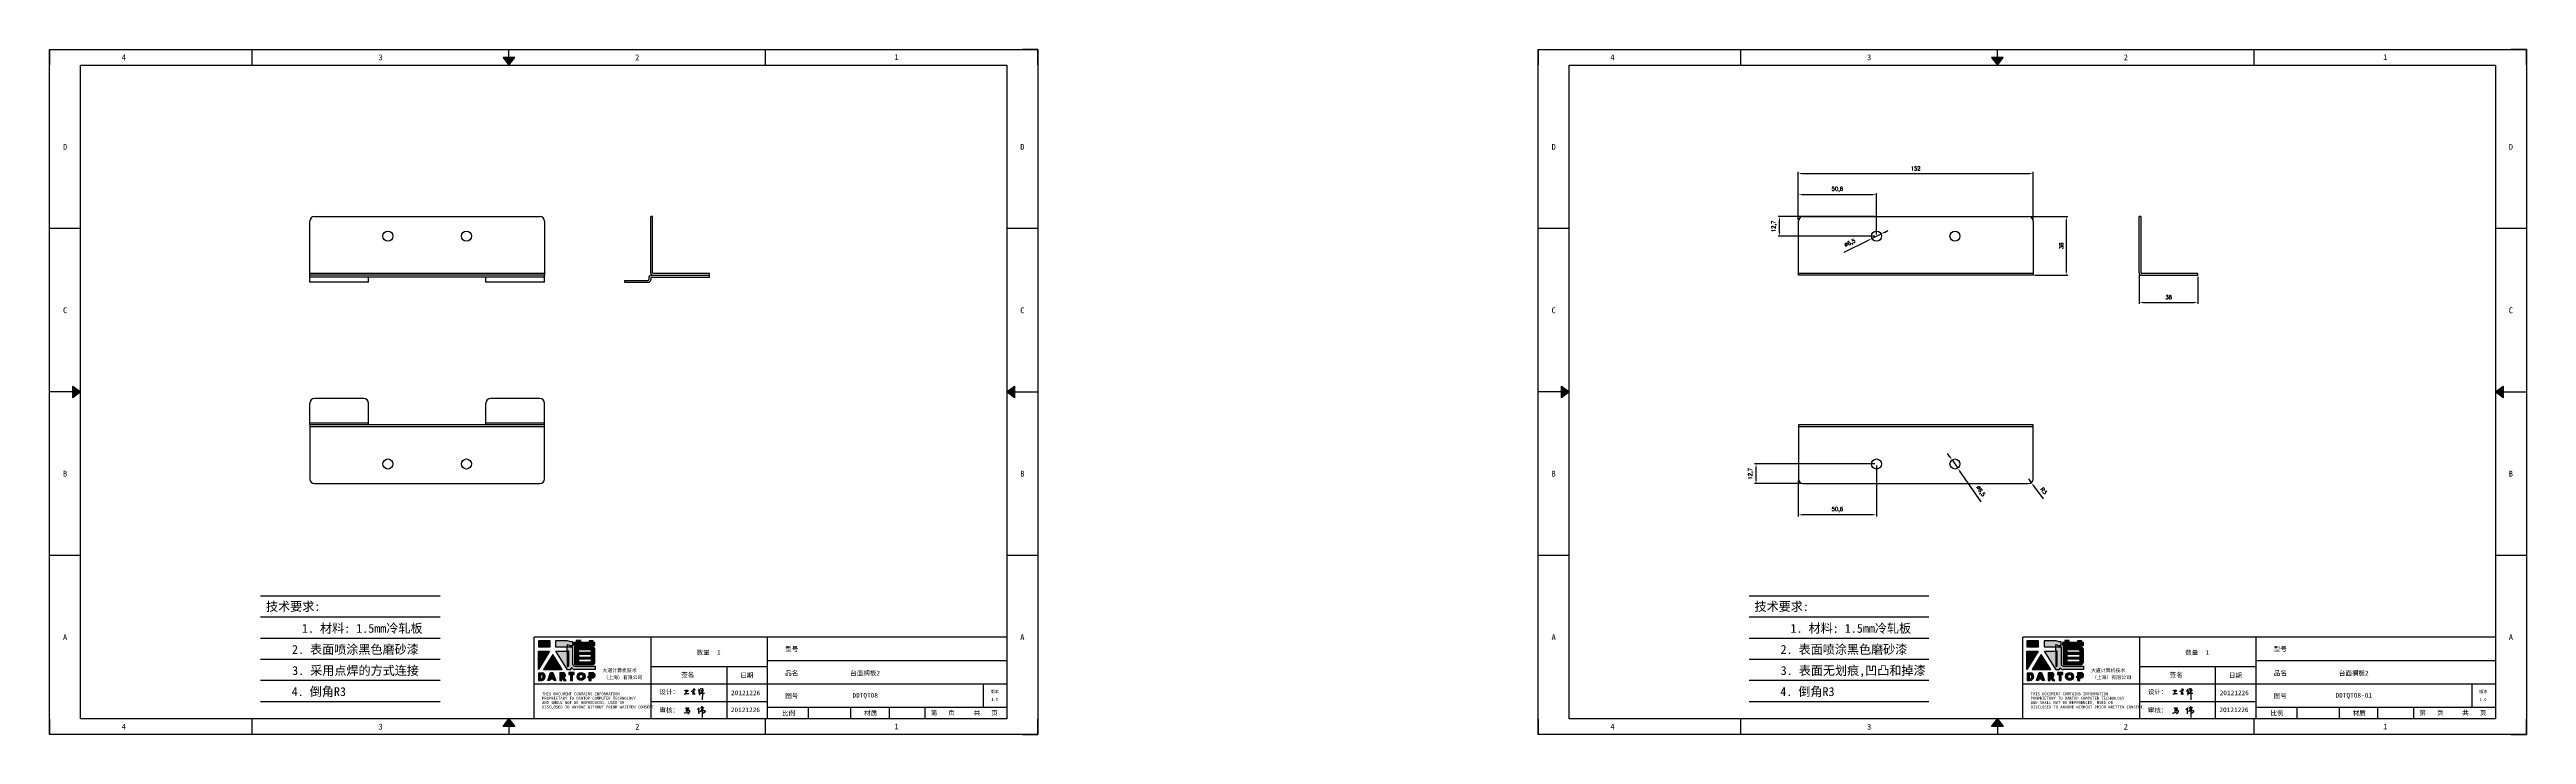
# Model space of a CAD drawing. Header units: millimetres. Extents: x 120943 to 145233, y 4425 to 40233.
# Drawn here: x 122439 to 124043, y 4425 to 4868 of the extents above; entities that cross this region are included whole.
import ezdxf
from ezdxf.enums import TextEntityAlignment as Align

# ---------------------------------------------------------------- set-up
doc = ezdxf.new("R2010")
doc.units = ezdxf.units.MM
doc.linetypes.add('DOT', pattern=[0.25, 0, -0.25])
doc.layers.add('4', color=7, linetype='Continuous')
doc.layers.add('print', color=30, linetype='Continuous')
doc.layers.add('dim', color=2, linetype='Continuous', lineweight=9)
doc.styles.add('Dartop', font='SIMFANG.TTF')
doc.styles.add('HZ', font='SimSun.ttf')
doc.styles.add('hzHT', font='SIMHEI.TTF')
doc.styles.get("Standard").update_dxf_attribs({"font": 'txt', "bigfont": 'gbcbig.shx'})
doc.dimstyles.new('0.5small', dxfattribs={"dimtxt": 2.5, "dimasz": 2.5, "dimexe": 1, "dimexo": 1, "dimgap": 2, "dimtad": 1, "dimtxsty": 'Standard', "dimcen": 2.5, "dimadec": 0, "dimazin": 0, "dimtfac": 1, "dimtmove": 0, "dimatfit": 3, "dimfxl": 1, "dimarcsym": 0})

# ---------------------------------------------------------------- blocks, each defined once
blk = doc.blocks.new('*U527')
at = {"color": 254, "linetype": 'Continuous', "extrusion": (0, 0, -1)}
for points in [[(-17, 0.333), (-16.812, 0.25), (-17, 0.5)], [(-17, 0.333), (-17.188, 0.25), (-16.812, 0.25)], [(-17, 0.333), (-17, 0.5), (-17.188, 0.25)]]:
    blk.add_solid(points, dxfattribs=at)
blk = doc.blocks.new('*U526')
at = {"color": 254, "linetype": 'Continuous', "extrusion": (0, 0, -1)}
for points in [[(-33.167, 11), (-33, 11), (-33.25, 11.188)], [(-33.167, 11), (-33.25, 11.188), (-33.25, 10.812)], [(-33.167, 11), (-33.25, 10.812), (-33, 11)]]:
    blk.add_solid(points, dxfattribs=at)
blk = doc.blocks.new('*U528')
at = {"color": 254, "linetype": 'Continuous'}
for points in [[(17, 21.667), (17.188, 21.75), (16.812, 21.75)], [(17, 21.667), (16.812, 21.75), (17, 21.5)], [(17, 21.667), (17, 21.5), (17.188, 21.75)]]:
    blk.add_solid(points, dxfattribs=at)
blk = doc.blocks.new('*U525')
at = {"color": 254, "linetype": 'Continuous', "extrusion": (0, 0, -1)}
for points in [[(-0.833, 11), (-0.75, 10.812), (-0.75, 11.188)], [(-0.833, 11), (-0.75, 11.188), (-1, 11)], [(-0.833, 11), (-1, 11), (-0.75, 10.812)]]:
    blk.add_solid(points, dxfattribs=at)
blk = doc.blocks.new('dadao')
for p, q in [((48, 19.2), (44.9, 10.4)), ((44.9, 10.4), (51.2, 10.4)), ((51.2, 10.4), (48, 19.2))]:
    blk.add_line(p, q)
for points in [[(41.8, 121.6), (41.8, 143.7), (-0.4, 143.7), (-0.4, 121.6), (41.8, 121.6)], [(104.8, 122), (104.8, 130.3), (114.1, 126.3), (124.2, 126.3), (124.2, 139.6), (115.9, 139.6), (105.1, 143.9), (61.5, 143.9)], [(61.7, 144), (61.7, 121.3), (103.9, 121.3)], [(113.4, 38.7), (105.1, 38.7), (63, 106.5), (103.9, 106.5), (103.9, 120.9), (103.9, 121.3)], [(109.7, 53.6), (109.7, 106.2), (104.3, 106.2), (104.3, 50.4), (106.6, 50.4)], [(144.6, 94.4), (144.6, 84.8), (192, 84.8), (192, 94.1), (144.9, 94.1)], [(0, 28), (0, 0), (11.8, 0)], [(0.1, 28), (14, 28)], [(7.1, 21.8), (7.1, 6.1), (12, 6.1)], [(7.1, 21.8), (11.4, 21.8)], [(76.8, 28.2), (76.8, 0), (84.1, 0), (84.1, 11.1), (91.6, -0.1), (100.3, -0.1), (91.7, 11.1)], [(76.8, 28.2), (90.6, 28.2)], [(84, 22.7), (84, 15.3), (87.2, 15.3)], [(84, 22.7), (87.3, 22.7)], [(120.2, 45), (119.5, 45), (119.5, 44.6)], [(183.7, 0), (183.7, 9.6), (180.6, 9.6), (180.6, 14.9), (183.8, 14.9), (183.8, 28.1), (196.1, 28.1), (196.5, 28.1)], [(183.7, 0), (190.9, 0), (190.9, 9.6), (198.8, 9.6)], [(194.9, 22.3), (190.8, 22.3), (190.8, 15), (194.4, 15)]]:
    blk.add_lwpolyline(points)
for points in [[(-0.3, 106.2), (40.4, 106.2), (-0.3, 39.7), (-0.3, 106.2)], [(51.7, 94.1), (18.4, 39.3), (86.2, 39.3)], [(43.8, 28.2), (51.8, 28.2), (62.6, -0.1), (55, -0.1), (53.2, 5), (42.9, 5), (41.1, 0), (33.6, 0)], [(110, 28.1), (110, 21.9), (116, 21.9), (116, -0.1), (123.2, -0.1), (123.2, 22), (129.2, 22), (129.2, 28.1), (110, 28.1)]]:
    blk.add_lwpolyline(points, close=True)
for points in [[(104.8, 122), (123.4, 122), (123.4, 60, 0.414214), (131.4, 52), (204.8, 52), (204.8, 39.1), (131.7, 39.1)], [(144.3, 110.8), (144.3, 101.8), (192.3, 101.8), (192.3, 105.5, 0.414214), (187.3, 110.5), (144.3, 110.5)], [(144.6, 77), (144.6, 67.5), (187.6, 67.5, 0.414214), (192.6, 72.5), (192.6, 76.4), (144.6, 76.4)]]:
    blk.add_lwpolyline(points, format="xyb")
blk.add_lwpolyline([(137.1, 144.2), (137.1, 137.9), (128.3, 137.9), (128.3, 126.5), (157.3, 126.5), (157.3, 121.5), (130.3, 121.5), (130.3, 57.5), (194.4, 57.5, 0.414214), (204.4, 67.5), (204.4, 111.3, 0.414214), (194.4, 121.3), (177.5, 121.3), (177.5, 126.3), (204.7, 126.3), (204.7, 137.7), (198.2, 137.7), (198.2, 143.9), (183.3, 143.9), (183.3, 138), (153, 138), (153, 144.2), (137.1, 144.2)], format="xyb", close=True)
for radius in [14.5, 7.44]:
    blk.add_circle((154.2, 14.2), radius)
for centre, radius, start, end in [((8.5, 13.9), 8.49, 294.21427, 69.71773), ((9.6, 14.2), 14.4, 278.66044, 72.32035), ((86.4, 19), 3.8, 282.52697, 76.71958), ((88.6, 19.4), 8.95, 290.60733, 77.21242), ((99.2, 60.7), 12.6, 305.63988, 325.96896), ((111.6, 46.7), 8.19, 282.98113, 347.66273), ((136, 61.7), 22.9, 226.7358, 259.32094), ((193.7, 18.7), 3.8, 280.98914, 72.55128), ((195.7, 18.6), 9.51, 288.89587, 85.24422)]:
    blk.add_arc(centre, radius, start, end)
blk = doc.blocks.new('h')
for p, q in [((20768, -2361), (20773, -2359)), ((20769, -2367), (20770, -2371)), ((20770, -2371), (20771, -2378)), ((20771, -2378), (20771, -2371)), ((20772, -2369), (20775, -2368)), ((20773, -2332), (20775, -2339)), ((20773, -2359), (20784, -2355)), ((20789, -2341), (20774, -2332)), ((20775, -2339), (20776, -2351)), ((20776, -2351), (20775, -2357)), ((20780, -2366), (20781, -2366)), ((20782, -2369), (20780, -2377)), ((20780, -2377), (20788, -2371)), ((20782, -2367), (20782, -2369)), ((20846, -2343), (20848, -2353)), ((20848, -2353), (20849, -2370)), ((20849, -2370), (20848, -2424))]:
    blk.add_line(p, q)
for points in [[(20697, -2372, 0.002073), (20711, -2372, 0.016137), (20720, -2371, 0.008314), (20737, -2369)], [(20699, -2348, -0.029745), (20705, -2345, -0.046842), (20708, -2344, -0.00919), (20714, -2343, -0.018517), (20717, -2343, -0.037841), (20720, -2342, -0.039541), (20723, -2343, -0.149785), (20726, -2344, -0.204935), (20727, -2347, -0.074872), (20727, -2348, -0.061615), (20726, -2350, -0.034204), (20724, -2353, -0.045776), (20722, -2354, -0.054985), (20720, -2355, -0.036348), (20717, -2357, -0.067752), (20716, -2357, -0.043553), (20713, -2357)], [(20755, -2352, -0.024077), (20760, -2350, -0.013147), (20769, -2347, -0.00522), (20775, -2344, -0.018517), (20777, -2343, -0.008274), (20786, -2341, -0.039541), (20788, -2341, -0.079216), (20789, -2341, -0.204935)], [(20813, -2350, 0.007348), (20816, -2349, 0.008421), (20818, -2347, 0.009459), (20820, -2346, -0.016325), (20821, -2346, -0.173771), (20822, -2345, -0.085159), (20824, -2346, -0.125883), (20826, -2348, -0.160659), (20827, -2350, -0.010447), (20826, -2352, -0.008247), (20826, -2355, -0.002698), (20825, -2374, 0.001562), (20824, -2384, 0.016137)], [(20817, -2335, -0.053561), (20820, -2336, -0.075272), (20821, -2337, -0.005295), (20822, -2338, -0.009337), (20823, -2339, -0.026146), (20824, -2340, -0.016644), (20824, -2341)], [(20832, -2329, -0.053561), (20835, -2330, -0.075272), (20837, -2331, -0.005295), (20838, -2333, -0.009337), (20838, -2333, -0.026146), (20839, -2334, -0.016644), (20840, -2335)], [(20836, -2344, -0.02797), (20842, -2343, -0.048868), (20846, -2342, -0.00919), (20851, -2341, -0.018517), (20854, -2341, -0.037841), (20857, -2341, -0.039541), (20859, -2342, -0.018282), (20841, -2355, -0.000937)], [(20848, -2340, 0.021784), (20850, -2336, 0.028296), (20851, -2332, 0.008136), (20852, -2328, 0.028913), (20852, -2327, 0.08193), (20852, -2326, 0.075058), (20852, -2325, 0.275043)]]:
    blk.add_lwpolyline(points, format="xyb")
for points in [[(20711, -2344), (20711, -2344), (20711, -2356), (20711, -2368), (20711, -2372)], [(20822, -2351), (20822, -2359), (20822, -2365), (20822, -2369), (20821, -2376), (20824, -2369), (20827, -2366), (20829, -2366)], [(20841, -2355), (20850, -2355), (20855, -2354), (20846, -2361), (20841, -2364), (20833, -2368), (20863, -2367), (20866, -2367)]]:
    blk.add_lwpolyline(points)
for centre, radius, start, end in [((20774, -2371), 2.3, 121.9907, 163.6016), ((20788, -2406), 40.3, 100.6183, 108.2482), ((20781, -2368), 1.15, 9.4675, 90)]:
    blk.add_arc(centre, radius, start, end)
blk = doc.blocks.new('*D1599')
at = {"layer": 'Defpoints', "color": 0}
for p in [(123723.6, 4788.3), (123571.6, 4757.4), (123723.6, 4757.4)]:
    blk.add_point(p, dxfattribs=at)
at = {"layer": 'dim', "color": 0, "lineweight": -2}
for p, q in [((123571.6, 4758.4), (123571.6, 4789.3)), ((123574.1, 4788.3), (123721.1, 4788.3)), ((123723.6, 4758.4), (123723.6, 4789.3))]:
    blk.add_line(p, q, dxfattribs=at)
at = {"layer": 'dim', "color": 0}
for points in [[(123574.1, 4788.7), (123574.1, 4787.8), (123571.6, 4788.3)], [(123721.1, 4788.7), (123721.1, 4787.8), (123723.6, 4788.3)]]:
    blk.add_solid(points, dxfattribs=at)
at = {"layer": 'dim', "color": 0, "insert": (123647.6, 4791.5), "char_height": 2.5, "attachment_point": 5}
blk.add_mtext('152', dxfattribs=at)
blk = doc.blocks.new('*D1600')
at = {"layer": 'Defpoints', "color": 0}
for p in [(123625.2, 4749.1), (123619.3, 4746.3)]:
    blk.add_point(p, dxfattribs=at)
at = {"layer": 'dim', "color": 0, "lineweight": -2}
for p, q in [((123625.2, 4749.1), (123619.3, 4746.3)), ((123627.4, 4750.2), (123629.6, 4751.4)), ((123601.3, 4737.3), (123617.1, 4745.1))]:
    blk.add_line(p, q, dxfattribs=at)
at = {"layer": 'dim', "color": 0}
for points in [[(123627.2, 4750.6), (123627.6, 4749.9), (123625.2, 4749.1)], [(123616.9, 4745.5), (123617.3, 4744.8), (123619.3, 4746.3)]]:
    blk.add_solid(points, dxfattribs=at)
at = {"layer": 'dim', "color": 0, "insert": (123605.1, 4743.1), "char_height": 2.5, "attachment_point": 5, "rotation": 26.328}
blk.add_mtext('∅6,5', dxfattribs=at)
blk = doc.blocks.new('*D1601')
at = {"layer": 'Defpoints', "color": 0}
for p in [(123622.2, 4774.6), (123571.6, 4757.4), (123622.2, 4747.7)]:
    blk.add_point(p, dxfattribs=at)
at = {"layer": 'dim', "color": 0, "lineweight": -2}
for p, q in [((123571.6, 4758.4), (123571.6, 4775.6)), ((123574.1, 4774.6), (123619.7, 4774.6)), ((123622.2, 4748.7), (123622.2, 4775.6))]:
    blk.add_line(p, q, dxfattribs=at)
at = {"layer": 'dim', "color": 0}
for points in [[(123574.1, 4775), (123574.1, 4774.2), (123571.6, 4774.6)], [(123619.7, 4775), (123619.7, 4774.2), (123622.2, 4774.6)]]:
    blk.add_solid(points, dxfattribs=at)
at = {"layer": 'dim', "color": 0, "insert": (123596.9, 4778), "char_height": 2.5, "attachment_point": 5}
blk.add_mtext('50,6', dxfattribs=at)
blk = doc.blocks.new('*D1126')
at = {"layer": 'Defpoints', "color": 0}
for p in [(123559.5, 4760.4), (123622.2, 4760.4), (123622.2, 4747.7)]:
    blk.add_point(p, dxfattribs=at)
at = {"layer": 'dim', "color": 0, "lineweight": -2}
for p, q in [((123621.2, 4760.4), (123558.5, 4760.4)), ((123621.2, 4747.7), (123558.5, 4747.7)), ((123559.5, 4750.2), (123559.5, 4757.9))]:
    blk.add_line(p, q, dxfattribs=at)
at = {"layer": 'dim', "color": 0}
for points in [[(123559.1, 4757.9), (123559.9, 4757.9), (123559.5, 4760.4)], [(123559.1, 4750.2), (123559.9, 4750.2), (123559.5, 4747.7)]]:
    blk.add_solid(points, dxfattribs=at)
at = {"layer": 'dim', "color": 0, "insert": (123556, 4754), "char_height": 2.5, "attachment_point": 5, "rotation": 90}
blk.add_mtext('12,7', dxfattribs=at)
blk = doc.blocks.new('*D1602')
at = {"layer": 'Defpoints', "color": 0}
for p in [(123720.6, 4760.4), (123723.6, 4722.4), (123745.1, 4722.4)]:
    blk.add_point(p, dxfattribs=at)
at = {"layer": 'dim', "color": 0, "lineweight": -2}
for p, q in [((123721.6, 4760.4), (123746.1, 4760.4)), ((123745.1, 4757.9), (123745.1, 4724.9)), ((123724.6, 4722.4), (123746.1, 4722.4))]:
    blk.add_line(p, q, dxfattribs=at)
at = {"layer": 'dim', "color": 0}
for points in [[(123744.7, 4757.9), (123745.5, 4757.9), (123745.1, 4760.4)], [(123744.7, 4724.9), (123745.5, 4724.9), (123745.1, 4722.4)]]:
    blk.add_solid(points, dxfattribs=at)
at = {"layer": 'dim', "color": 0, "insert": (123741.9, 4741.4), "char_height": 2.5, "attachment_point": 5, "rotation": 90}
blk.add_mtext('38', dxfattribs=at)
blk = doc.blocks.new('*D1603')
at = {"layer": 'Defpoints', "color": 0}
for p in [(123792.3, 4723.9), (123830.3, 4722.4), (123830.3, 4704.9)]:
    blk.add_point(p, dxfattribs=at)
at = {"layer": 'dim', "color": 0, "lineweight": -2}
for p, q in [((123792.3, 4722.9), (123792.3, 4703.9)), ((123830.3, 4721.4), (123830.3, 4703.9)), ((123794.8, 4704.9), (123827.8, 4704.9))]:
    blk.add_line(p, q, dxfattribs=at)
at = {"layer": 'dim', "color": 0}
for points in [[(123794.8, 4705.3), (123794.8, 4704.5), (123792.3, 4704.9)], [(123827.8, 4705.3), (123827.8, 4704.5), (123830.3, 4704.9)]]:
    blk.add_solid(points, dxfattribs=at)
at = {"layer": 'dim', "color": 0, "insert": (123811.3, 4708.2), "char_height": 2.5, "attachment_point": 5}
blk.add_mtext('38', dxfattribs=at)
blk = doc.blocks.new('*D1604')
at = {"layer": 'Defpoints', "color": 0}
for p in [(123571.6, 4590.6), (123622.2, 4600.3), (123571.6, 4567.4)]:
    blk.add_point(p, dxfattribs=at)
at = {"layer": 'dim', "color": 0, "lineweight": -2}
for p, q in [((123571.6, 4589.6), (123571.6, 4566.4)), ((123622.2, 4599.3), (123622.2, 4566.4)), ((123619.7, 4567.4), (123574.1, 4567.4))]:
    blk.add_line(p, q, dxfattribs=at)
at = {"layer": 'dim', "color": 0}
for points in [[(123574.1, 4567.8), (123574.1, 4567), (123571.6, 4567.4)], [(123619.7, 4567.8), (123619.7, 4567), (123622.2, 4567.4)]]:
    blk.add_solid(points, dxfattribs=at)
at = {"layer": 'dim', "color": 0, "insert": (123596.9, 4570.8), "char_height": 2.5, "attachment_point": 5}
blk.add_mtext('50,6', dxfattribs=at)
blk = doc.blocks.new('*D1605')
at = {"layer": 'Defpoints', "color": 0}
for p in [(123544.3, 4600.3), (123574.6, 4587.6), (123622.2, 4600.3)]:
    blk.add_point(p, dxfattribs=at)
at = {"layer": 'dim', "color": 0, "lineweight": -2}
for p, q in [((123621.2, 4600.3), (123543.3, 4600.3)), ((123573.6, 4587.6), (123543.3, 4587.6)), ((123544.3, 4590.1), (123544.3, 4597.8))]:
    blk.add_line(p, q, dxfattribs=at)
at = {"layer": 'dim', "color": 0}
for points in [[(123543.8, 4597.8), (123544.7, 4597.8), (123544.3, 4600.3)], [(123543.8, 4590.1), (123544.7, 4590.1), (123544.3, 4587.6)]]:
    blk.add_solid(points, dxfattribs=at)
at = {"layer": 'dim', "color": 0, "insert": (123540.8, 4594), "char_height": 2.5, "attachment_point": 5, "rotation": 90}
blk.add_mtext('12,7', dxfattribs=at)
blk = doc.blocks.new('*D1606')
at = {"layer": 'Defpoints', "color": 0}
for p in [(123671.2, 4603), (123674.9, 4597.6)]:
    blk.add_point(p, dxfattribs=at)
at = {"layer": 'dim', "color": 0, "lineweight": -2}
for p, q in [((123669.8, 4605), (123668.3, 4607.1)), ((123671.2, 4603), (123674.9, 4597.6)), ((123690.1, 4575.8), (123676.3, 4595.6))]:
    blk.add_line(p, q, dxfattribs=at)
at = {"layer": 'dim', "color": 0}
for points in [[(123670.1, 4605.3), (123669.4, 4604.8), (123671.2, 4603)], [(123676.7, 4595.8), (123676, 4595.3), (123674.9, 4597.6)]]:
    blk.add_solid(points, dxfattribs=at)
at = {"layer": 'dim', "color": 0, "insert": (123689.5, 4582.6), "char_height": 2.5, "attachment_point": 5, "rotation": 304.7459}
blk.add_mtext('∅6,5', dxfattribs=at)
blk = doc.blocks.new('*D1127')
at = {"layer": 'Defpoints', "color": 0}
for p in [(123720.6, 4590.6), (123722.4, 4588.2)]:
    blk.add_point(p, dxfattribs=at)
at = {"layer": 'dim', "color": 0, "lineweight": -2}
for p, q in [((123720.6, 4590.6), (123722.4, 4588.2)), ((123730.4, 4577.7), (123724, 4586.2))]:
    blk.add_line(p, q, dxfattribs=at)
at = {"layer": 'dim', "color": 0}
blk.add_solid([(123724.3, 4586.5), (123723.6, 4586), (123722.4, 4588.2)], dxfattribs=at)
at = {"layer": 'dim', "color": 0, "insert": (123730.5, 4582.9), "char_height": 2.5, "attachment_point": 5, "rotation": 306.9527}
blk.add_mtext('R3', dxfattribs=at)

msp = doc.modelspace()

# ---------------------------------------------------------------- hatches: boundary and pattern name
for points in [[(122763.505, 4485.914), (122755.972, 4485.914), (122755.972, 4481.978), (122763.505, 4481.978)], [(122763.263, 4479.224), (122755.992, 4479.224), (122755.992, 4467.353)], [(122765.278, 4477.07), (122759.335, 4467.274), (122771.438, 4467.274)], [(123727.189, 4485.914), (123719.655, 4485.914), (123719.655, 4481.978), (123727.189, 4481.978)], [(123726.946, 4479.224), (123719.675, 4479.224), (123719.675, 4467.353)], [(123728.962, 4477.07), (123723.018, 4467.274), (123735.121, 4467.274)], [(122779.122, 4465.269), (122775.683, 4465.269), (122775.683, 4464.178), (122776.756, 4464.178), (122776.756, 4460.246), (122778.041, 4460.246), (122778.041, 4464.181), (122779.122, 4464.181)], [(123742.806, 4465.269), (123739.366, 4465.269), (123739.366, 4464.178), (123740.439, 4464.178), (123740.439, 4460.246), (123741.724, 4460.246), (123741.724, 4464.181), (123742.806, 4464.181)]]:
    msp.add_hatch(color=0).paths.add_polyline_path(points)
h = msp.add_hatch(color=0)
h.paths.add_polyline_path([(122774.764, 4483.522), (122776.427, 4482.804), (122778.224, 4482.804), (122778.224, 4485.183), (122776.741, 4485.183), (122774.809, 4485.946), (122767.065, 4485.946), (122767.065, 4481.923), (122774.6, 4481.923), (122774.6, 4481.841), (122774.6, 4479.269), (122767.293, 4479.269), (122774.808, 4467.175), (122776.296, 4467.175, 0.27937482), (122777.383, 4468.232), (122777.383, 4468.288), (122777.514, 4468.288, 0.14314537), (122779.563, 4467.245), (122792.621, 4467.245), (122792.621, 4469.539), (122779.507, 4469.539, -0.41421356), (122778.079, 4470.967), (122778.079, 4482.05), (122774.764, 4482.05)])
h.paths.add_polyline_path([(122774.676, 4479.218), (122775.633, 4479.218), (122775.633, 4469.831, -0.08893574), (122775.078, 4469.261), (122774.672, 4469.261)], flags=16)
h = msp.add_hatch(color=0)
h.paths.add_polyline_path([(122792.599, 4484.85), (122791.437, 4484.85), (122791.437, 4485.955), (122788.781, 4485.955), (122788.781, 4484.905), (122783.359, 4484.905), (122783.359, 4486.011), (122780.52, 4486.011), (122780.52, 4484.885), (122778.951, 4484.885), (122778.951, 4482.847), (122784.128, 4482.847), (122784.128, 4481.946), (122779.304, 4481.946), (122779.304, 4470.536), (122790.758, 4470.536, 0.41421356), (122792.543, 4472.322), (122792.543, 4480.135, 0.41421356), (122790.758, 4481.921), (122787.73, 4481.921), (122787.73, 4482.805), (122792.599, 4482.805)])
h.paths.add_polyline_path([(122789.493, 4479.987, -0.41421356), (122790.386, 4479.094), (122790.386, 4478.439), (122781.81, 4478.439), (122781.81, 4479.987)], flags=16)
h.paths.add_polyline_path([(122790.33, 4477.058), (122790.33, 4475.4), (122781.865, 4475.4), (122781.865, 4477.058)], flags=16)
h.paths.add_polyline_path([(122790.441, 4473.907), (122790.441, 4473.197, -0.41421356), (122789.548, 4472.305), (122781.865, 4472.305), (122781.865, 4473.907)], flags=16)
h = msp.add_hatch(color=0)
h.paths.add_polyline_path([(123738.447, 4483.522), (123740.11, 4482.804), (123741.907, 4482.804), (123741.907, 4485.183), (123740.424, 4485.183), (123738.492, 4485.946), (123730.748, 4485.946), (123730.748, 4481.923), (123738.283, 4481.923), (123738.283, 4481.841), (123738.283, 4479.269), (123730.977, 4479.269), (123738.491, 4467.175), (123739.98, 4467.175, 0.27937482), (123741.066, 4468.232), (123741.066, 4468.288), (123741.197, 4468.288, 0.14314537), (123743.246, 4467.245), (123756.304, 4467.245), (123756.304, 4469.539), (123743.19, 4469.539, -0.41421356), (123741.762, 4470.967), (123741.762, 4482.05), (123738.447, 4482.05)])
h.paths.add_polyline_path([(123738.359, 4479.218), (123739.316, 4479.218), (123739.316, 4469.831, -0.08893574), (123738.761, 4469.261), (123738.355, 4469.261)], flags=16)
h = msp.add_hatch(color=0)
h.paths.add_polyline_path([(123756.282, 4484.85), (123755.12, 4484.85), (123755.12, 4485.955), (123752.464, 4485.955), (123752.464, 4484.905), (123747.042, 4484.905), (123747.042, 4486.011), (123744.203, 4486.011), (123744.203, 4484.885), (123742.634, 4484.885), (123742.634, 4482.847), (123747.812, 4482.847), (123747.812, 4481.946), (123742.987, 4481.946), (123742.987, 4470.536), (123754.441, 4470.536, 0.41421356), (123756.226, 4472.322), (123756.226, 4480.135, 0.41421356), (123754.441, 4481.921), (123751.413, 4481.921), (123751.413, 4482.805), (123756.282, 4482.805)])
h.paths.add_polyline_path([(123753.176, 4479.987, -0.41421356), (123754.069, 4479.094), (123754.069, 4478.439), (123745.493, 4478.439), (123745.493, 4479.987)], flags=16)
h.paths.add_polyline_path([(123754.013, 4477.058), (123754.013, 4475.4), (123745.549, 4475.4), (123745.549, 4477.058)], flags=16)
h.paths.add_polyline_path([(123754.124, 4473.907), (123754.124, 4473.197, -0.41421356), (123753.231, 4472.305), (123745.549, 4472.305), (123745.549, 4473.907)], flags=16)
h = msp.add_hatch(color=0)
h.paths.add_polyline_path([(122758.54, 4465.251), (122756.045, 4465.251), (122756.045, 4460.261), (122758.146, 4460.261, 0.79301591)])
h.paths.add_polyline_path([(122758.183, 4461.354), (122757.311, 4461.354), (122757.311, 4464.158), (122758.087, 4464.158, -0.67136089)], flags=16)
h = msp.add_hatch(color=0)
h.paths.add_polyline_path([(122765.297, 4465.292), (122763.874, 4465.292), (122762.043, 4460.255), (122763.391, 4460.255), (122763.709, 4461.148), (122765.535, 4461.148), (122765.86, 4460.245), (122767.219, 4460.245)])
h.paths.add_polyline_path([(122765.186, 4462.11), (122764.055, 4462.11), (122764.61, 4463.693)], flags=16)
h = msp.add_hatch(color=0)
h.paths.add_polyline_path([(122772.217, 4465.289), (122769.763, 4465.289), (122769.763, 4460.253), (122771.06, 4460.253), (122771.06, 4462.249), (122772.392, 4460.235), (122773.959, 4460.235), (122772.425, 4462.237, 0.74405494)])
h.paths.add_polyline_path([(122771.048, 4462.995), (122771.048, 4464.317), (122771.627, 4464.317, -0.79680897), (122771.619, 4462.995)], flags=16)
h = msp.add_hatch(color=0)
h.paths.add_polyline_path([(122780.992, 4462.789, 1), (122786.164, 4462.789, 1)])
h.paths.add_polyline_path([(122784.906, 4462.789, -1), (122782.25, 4462.789, -1)], flags=16)
h = msp.add_hatch(color=0)
h.paths.add_polyline_path([(122791.124, 4465.277), (122791.05, 4465.277), (122788.863, 4465.277), (122788.863, 4462.927), (122788.283, 4462.927), (122788.283, 4461.972), (122788.853, 4461.972), (122788.853, 4460.261), (122790.13, 4460.261), (122790.13, 4461.979), (122791.533, 4461.979, 0.81230381)])
h.paths.add_polyline_path([(122790.111, 4462.933), (122790.111, 4464.248), (122790.838, 4464.248, -0.77821343), (122790.764, 4462.933)], flags=16)
h = msp.add_hatch(color=0)
h.paths.add_polyline_path([(123722.223, 4465.251), (123719.728, 4465.251), (123719.728, 4460.261), (123721.829, 4460.261, 0.79301591)])
h.paths.add_polyline_path([(123721.866, 4461.354), (123720.994, 4461.354), (123720.994, 4464.158), (123721.77, 4464.158, -0.67136089)], flags=16)
h = msp.add_hatch(color=0)
h.paths.add_polyline_path([(123728.98, 4465.292), (123727.557, 4465.292), (123725.726, 4460.255), (123727.075, 4460.255), (123727.392, 4461.148), (123729.219, 4461.148), (123729.543, 4460.245), (123730.902, 4460.245)])
h.paths.add_polyline_path([(123728.869, 4462.11), (123727.738, 4462.11), (123728.293, 4463.693)], flags=16)
h = msp.add_hatch(color=0)
h.paths.add_polyline_path([(123735.9, 4465.289), (123733.447, 4465.289), (123733.447, 4460.253), (123734.743, 4460.253), (123734.743, 4462.249), (123736.075, 4460.235), (123737.642, 4460.235), (123736.108, 4462.237, 0.74405494)])
h.paths.add_polyline_path([(123734.731, 4462.995), (123734.731, 4464.317), (123735.311, 4464.317, -0.79680897), (123735.302, 4462.995)], flags=16)
h = msp.add_hatch(color=0)
h.paths.add_polyline_path([(123744.675, 4462.789, 1), (123749.847, 4462.789, 1)])
h.paths.add_polyline_path([(123748.59, 4462.789, -1), (123745.933, 4462.789, -1)], flags=16)
h = msp.add_hatch(color=0)
h.paths.add_polyline_path([(123754.807, 4465.277), (123754.733, 4465.277), (123752.546, 4465.277), (123752.546, 4462.927), (123751.966, 4462.927), (123751.966, 4461.972), (123752.537, 4461.972), (123752.537, 4460.261), (123753.813, 4460.261), (123753.813, 4461.979), (123755.216, 4461.979, 0.81230381)])
h.paths.add_polyline_path([(123753.794, 4462.933), (123753.794, 4464.248), (123754.521, 4464.248, -0.77821343), (123754.447, 4462.933)], flags=16)

# ---------------------------------------------------------------- linework, layer by layer
at = {"color": 0, "linetype": 'DOT'}
for p, q in [((122439.481, 4868.472), (123069.274, 4868.472)), ((123403.164, 4868.472), (124032.957, 4868.472)), ((122439.481, 4435.375), (122439.481, 4858.4)), ((123079.346, 4858.4), (123079.346, 4435.375)), ((123403.164, 4435.375), (123403.164, 4858.4)), ((124043.029, 4858.4), (124043.029, 4435.375)), ((123069.274, 4425.303), (122439.481, 4425.303)), ((124032.957, 4425.303), (123403.164, 4425.303))]:
    msp.add_line(p, q, dxfattribs=at)
at = {"color": 0}
for p, q in [((122439.481, 4868.472), (122439.481, 4858.4)), ((122439.481, 4868.472), (122439.481, 4868.472)), ((122570.71, 4858.4), (122570.71, 4868.472)), ((122736.898, 4863.436), (122736.898, 4868.472)), ((122903.086, 4858.4), (122903.086, 4868.472)), ((123079.346, 4868.472), (123069.274, 4868.472)), ((123079.346, 4858.4), (123079.346, 4868.472)), ((123403.164, 4868.472), (123403.164, 4858.4)), ((123403.164, 4868.472), (123403.164, 4868.472)), ((123534.393, 4858.4), (123534.393, 4868.472)), ((123700.581, 4863.436), (123700.581, 4868.472)), ((123866.769, 4858.4), (123866.769, 4868.472)), ((124043.029, 4868.472), (124032.957, 4868.472)), ((124043.029, 4858.4), (124043.029, 4868.472)), ((122459.625, 4435.375), (122459.625, 4858.4)), ((122459.625, 4858.4), (123059.202, 4858.4)), ((123059.202, 4858.4), (123059.202, 4435.375)), ((123423.308, 4435.375), (123423.308, 4858.4)), ((123423.308, 4858.4), (124022.885, 4858.4)), ((124022.885, 4858.4), (124022.885, 4435.375)), ((122459.625, 4752.644), (122439.481, 4752.644)), ((123079.346, 4752.644), (123059.202, 4752.644)), ((123423.308, 4752.644), (123403.164, 4752.644)), ((124043.029, 4752.644), (124022.885, 4752.644)), ((122454.589, 4646.888), (122439.481, 4646.888)), ((123064.238, 4646.888), (123079.346, 4646.888)), ((123418.272, 4646.888), (123403.164, 4646.888)), ((124027.921, 4646.888), (124043.029, 4646.888)), ((122459.625, 4541.132), (122439.481, 4541.132)), ((123079.346, 4541.132), (123059.202, 4541.132)), ((123423.308, 4541.132), (123403.164, 4541.132)), ((124043.029, 4541.132), (124022.885, 4541.132)), ((123059.202, 4488.253), (122753.265, 4488.253)), ((122753.265, 4435.375), (122753.265, 4488.253)), ((122828.805, 4488.253), (122828.805, 4435.375)), ((122904.345, 4435.375), (122904.345, 4488.253)), ((124022.885, 4488.253), (123716.948, 4488.253)), ((123716.948, 4435.375), (123716.948, 4488.253)), ((123792.488, 4488.253), (123792.488, 4435.375)), ((123868.028, 4435.375), (123868.028, 4488.253)), ((122753.265, 4458.037), (122828.805, 4458.037)), ((122828.805, 4469.368), (122904.345, 4469.368)), ((122828.805, 4458.037), (123059.202, 4458.037)), ((122877.906, 4469.368), (122877.906, 4435.375)), ((122904.345, 4473.145), (123059.202, 4473.145)), ((123044.094, 4442.929), (123044.094, 4458.037)), ((123716.948, 4458.037), (123792.488, 4458.037)), ((123792.488, 4469.368), (123868.028, 4469.368)), ((123792.488, 4458.037), (124022.885, 4458.037)), ((123841.589, 4469.368), (123841.589, 4435.375)), ((123868.028, 4473.145), (124022.885, 4473.145)), ((124007.777, 4442.929), (124007.777, 4458.037)), ((122828.805, 4446.706), (122904.345, 4446.706)), ((122904.345, 4442.929), (123059.202, 4442.929)), ((122930.922, 4435.375), (122930.922, 4442.929)), ((122958.311, 4435.375), (122958.311, 4442.929)), ((122983.211, 4435.375), (122983.211, 4442.929)), ((123006.324, 4435.375), (123006.324, 4442.929)), ((123792.488, 4446.706), (123868.028, 4446.706)), ((123868.028, 4442.929), (124022.885, 4442.929)), ((123894.605, 4435.375), (123894.605, 4442.929)), ((123921.994, 4435.375), (123921.994, 4442.929)), ((123946.894, 4435.375), (123946.894, 4442.929)), ((123970.007, 4435.375), (123970.007, 4442.929)), ((122439.481, 4435.375), (122439.481, 4425.303)), ((123059.202, 4435.375), (122459.625, 4435.375)), ((122570.71, 4425.303), (122570.71, 4435.375)), ((122736.898, 4430.339), (122736.898, 4425.303)), ((122903.086, 4425.303), (122903.086, 4435.375)), ((123079.346, 4425.303), (123079.346, 4435.375)), ((123403.164, 4435.375), (123403.164, 4425.303)), ((124022.885, 4435.375), (123423.308, 4435.375)), ((123534.393, 4425.303), (123534.393, 4435.375)), ((123700.581, 4430.339), (123700.581, 4425.303)), ((123866.769, 4425.303), (123866.769, 4435.375)), ((124043.029, 4425.303), (124043.029, 4435.375)), ((122439.481, 4425.303), (122439.481, 4425.303)), ((123069.274, 4425.303), (123079.346, 4425.303)), ((123403.164, 4425.303), (123403.164, 4425.303)), ((124032.957, 4425.303), (124043.029, 4425.303))]:
    msp.add_line(p, q, dxfattribs=at)
for p, q in [((122607.961, 4722.397), (122607.961, 4757.397)), ((122610.961, 4760.397), (122756.961, 4760.397)), ((122759.961, 4757.397), (122759.961, 4722.397)), ((122829.849, 4760.397), (122828.649, 4760.397)), ((122828.649, 4723.897), (122828.649, 4760.397)), ((122829.849, 4724.097), (122829.849, 4760.397)), ((123571.644, 4722.397), (123571.644, 4757.397)), ((123574.644, 4760.397), (123720.644, 4760.397)), ((123723.644, 4757.397), (123723.644, 4722.397)), ((123793.532, 4760.397), (123792.332, 4760.397)), ((123792.332, 4723.897), (123792.332, 4760.397)), ((123793.532, 4724.097), (123793.532, 4760.397)), ((122759.961, 4723.597), (122607.961, 4723.597)), ((122759.961, 4722.397), (122607.961, 4722.397)), ((122607.961, 4717.897), (122607.961, 4722.397)), ((122759.961, 4721.197), (122607.961, 4721.197)), ((122645.961, 4717.897), (122607.961, 4717.897)), ((122645.961, 4717.897), (122645.961, 4721.197)), ((122721.961, 4717.897), (122721.961, 4721.197)), ((122759.961, 4717.897), (122721.961, 4717.897)), ((122759.961, 4717.897), (122759.961, 4722.397)), ((122811.649, 4719.097), (122811.649, 4717.897)), ((122811.649, 4719.097), (122826.949, 4719.097)), ((122811.649, 4717.897), (122827.149, 4717.897)), ((122827.449, 4720.897), (122827.449, 4719.597)), ((122828.649, 4720.697), (122828.649, 4719.397)), ((122828.949, 4722.397), (122866.649, 4722.397)), ((122829.149, 4721.197), (122866.649, 4721.197)), ((122830.149, 4721.197), (122866.649, 4721.197)), ((122866.649, 4723.597), (122830.349, 4723.597)), ((122866.649, 4722.397), (122866.649, 4723.597)), ((122866.649, 4721.197), (122866.649, 4722.397)), ((123723.644, 4723.597), (123571.644, 4723.597)), ((123723.644, 4722.397), (123571.644, 4722.397)), ((123793.832, 4722.397), (123830.332, 4722.397)), ((123830.332, 4723.597), (123794.032, 4723.597)), ((123830.332, 4722.397), (123830.332, 4723.597)), ((122607.961, 4625.609), (122607.961, 4639.609)), ((122642.961, 4642.609), (122610.961, 4642.609)), ((122645.961, 4625.609), (122645.961, 4639.609)), ((122721.961, 4625.609), (122721.961, 4639.609)), ((122756.961, 4642.609), (122724.961, 4642.609)), ((122759.961, 4625.609), (122759.961, 4639.609)), ((122645.961, 4626.809), (122607.961, 4626.809)), ((122759.961, 4625.609), (122607.961, 4625.609)), ((122607.961, 4625.609), (122607.961, 4590.609)), ((122759.961, 4624.409), (122607.961, 4624.409)), ((122759.961, 4626.809), (122721.961, 4626.809)), ((122759.961, 4590.609), (122759.961, 4625.609)), ((123723.644, 4625.609), (123571.644, 4625.609)), ((123571.644, 4625.609), (123571.644, 4590.609)), ((123723.644, 4624.409), (123571.644, 4624.409)), ((123723.644, 4590.609), (123723.644, 4625.609)), ((122610.961, 4587.609), (122756.961, 4587.609)), ((123574.644, 4587.609), (123720.644, 4587.609)), ((122861.814, 4443.668), (122862.031, 4441.858)), ((122862.031, 4441.858), (122862.066, 4440.521)), ((123825.498, 4443.668), (123825.714, 4441.858)), ((123825.714, 4441.858), (123825.75, 4440.521)), ((122861.246, 4440.542), (122860.504, 4440.14)), ((122861.78, 4440.827), (122861.246, 4440.542)), ((122861.277, 4441.428), (122862.221, 4441.428)), ((122862.724, 4441.474), (122861.78, 4440.827)), ((122862.066, 4440.521), (122861.986, 4436.361)), ((122862.221, 4441.428), (122862.724, 4441.474)), ((123824.929, 4440.542), (123824.187, 4440.14)), ((123825.464, 4440.827), (123824.929, 4440.542)), ((123824.96, 4441.428), (123825.904, 4441.428)), ((123826.407, 4441.474), (123825.464, 4440.827)), ((123825.75, 4440.521), (123825.669, 4436.361)), ((123825.904, 4441.428), (123826.407, 4441.474))]:
    msp.add_line(p, q)
for points in [[(122736.898, 4858.4), (122740.675, 4863.436), (122733.121, 4863.436), (122736.898, 4858.4)], [(123700.581, 4858.4), (123704.358, 4863.436), (123696.804, 4863.436), (123700.581, 4858.4)], [(122459.625, 4646.888), (122454.589, 4643.111), (122454.589, 4650.665), (122459.625, 4646.888)], [(123059.202, 4646.888), (123064.238, 4650.665), (123064.238, 4643.111), (123059.202, 4646.888)], [(123423.308, 4646.888), (123418.272, 4643.111), (123418.272, 4650.665), (123423.308, 4646.888)], [(124022.885, 4646.888), (124027.921, 4650.665), (124027.921, 4643.111), (124022.885, 4646.888)], [(122736.898, 4435.375), (122740.675, 4430.339), (122733.121, 4430.339), (122736.898, 4435.375)], [(123700.581, 4435.375), (123704.358, 4430.339), (123696.804, 4430.339), (123700.581, 4435.375)]]:
    msp.add_lwpolyline(points, close=True, dxfattribs=at)
for points in [[(122851.071, 4442.081, -0.02974503), (122851.503, 4442.297, -0.04684215), (122851.795, 4442.392, -0.00919025), (122852.251, 4442.484, -0.01851715), (122852.48, 4442.517, -0.03784064), (122852.716, 4442.524, -0.03954126), (122852.94, 4442.496, -0.14978519), (122853.159, 4442.377, -0.20493524), (122853.226, 4442.203, -0.07487171), (122853.201, 4442.067, -0.06161465), (122853.126, 4441.915, -0.0342039), (122852.991, 4441.737, -0.04577587), (122852.87, 4441.621, -0.05498501), (122852.724, 4441.529, -0.03634791), (122852.482, 4441.433, -0.06775206), (122852.36, 4441.412, -0.04355337), (122852.17, 4441.422)], [(122860.813, 4442.542, -0.02797026), (122861.424, 4442.654, -0.04886788), (122861.777, 4442.692, -0.00919025), (122862.334, 4442.774, -0.01851715), (122862.612, 4442.8, -0.03784064), (122862.897, 4442.794, -0.03954126), (122863.166, 4442.746, -0.01828189), (122861.277, 4441.428, -0.0009369)], [(123814.754, 4442.081, -0.02974503), (123815.186, 4442.297, -0.04684215), (123815.478, 4442.392, -0.00919025), (123815.934, 4442.484, -0.01851715), (123816.163, 4442.517, -0.03784064), (123816.399, 4442.524, -0.03954126), (123816.623, 4442.496, -0.14978519), (123816.842, 4442.377, -0.20493524), (123816.909, 4442.203, -0.07487171), (123816.884, 4442.067, -0.06161465), (123816.809, 4441.915, -0.0342039), (123816.674, 4441.737, -0.04577587), (123816.553, 4441.621, -0.05498501), (123816.407, 4441.529, -0.03634791), (123816.165, 4441.433, -0.06775206), (123816.044, 4441.412, -0.04355337), (123815.853, 4441.422)], [(123824.497, 4442.542, -0.02797026), (123825.107, 4442.654, -0.04886788), (123825.461, 4442.692, -0.00919025), (123826.017, 4442.774, -0.01851715), (123826.295, 4442.8, -0.03784064), (123826.58, 4442.794, -0.03954126), (123826.849, 4442.746, -0.01828189), (123824.96, 4441.428, -0.0009369)], [(122860.504, 4440.14, -0.02974503), (122861.178, 4440.478, -0.04684215), (122861.634, 4440.625, -0.00919025), (122862.345, 4440.768, -0.01851715), (122862.702, 4440.82, -0.03784064), (122863.07, 4440.832, -0.03954126), (122863.42, 4440.788, -0.14978519), (122863.762, 4440.602, -0.20493524), (122863.867, 4440.331, -0.07487171), (122863.827, 4440.118, -0.06161465), (122863.711, 4439.881, -0.0342039), (122863.5, 4439.603, -0.04577587), (122863.311, 4439.423, -0.05498501), (122863.083, 4439.279, -0.03634791), (122862.705, 4439.129, -0.06775206), (122862.516, 4439.096, -0.04355337), (122862.218, 4439.112)], [(123824.187, 4440.14, -0.02974503), (123824.861, 4440.478, -0.04684215), (123825.317, 4440.625, -0.00919025), (123826.029, 4440.768, -0.01851715), (123826.385, 4440.82, -0.03784064), (123826.754, 4440.832, -0.03954126), (123827.103, 4440.788, -0.14978519), (123827.445, 4440.602, -0.20493524), (123827.55, 4440.331, -0.07487171), (123827.51, 4440.118, -0.06161465), (123827.394, 4439.881, -0.0342039), (123827.183, 4439.603, -0.04577587), (123826.994, 4439.423, -0.05498501), (123826.766, 4439.279, -0.03634791), (123826.388, 4439.129, -0.06775206), (123826.199, 4439.096, -0.04355337), (123825.901, 4439.112)]]:
    msp.add_lwpolyline(points, format="xyb")
for points in [[(122852.023, 4442.44), (122852.023, 4442.44), (122851.878, 4441.555), (122851.641, 4440.723), (122851.485, 4440.212)], [(123815.706, 4442.44), (123815.706, 4442.44), (123815.561, 4441.555), (123815.324, 4440.723), (123815.168, 4440.212)]]:
    msp.add_lwpolyline(points)
for centre in [(122658.561, 4747.697), (122709.361, 4747.697), (123622.244, 4747.697), (123673.044, 4747.697), (122658.561, 4600.309), (122709.361, 4600.309), (123622.244, 4600.309), (123673.044, 4600.309)]:
    msp.add_circle(centre, 3.25)
for centre, radius, start, end in [((122610.961, 4757.397), 3, 90, 180), ((122756.961, 4757.397), 3, 0, 90), ((123574.644, 4757.397), 3, 90, 180), ((123720.644, 4757.397), 3, 0, 90), ((122826.949, 4719.597), 0.5, 270, 0), ((122827.149, 4719.397), 1.5, 270, 0), ((122828.949, 4720.897), 1.5, 90, 180), ((122830.149, 4723.897), 1.5, 180, 270), ((122829.149, 4720.697), 0.5, 90, 180), ((122830.349, 4724.097), 0.5, 180, 270), ((123793.832, 4723.897), 1.5, 180, 270), ((123794.032, 4724.097), 0.5, 180, 270), ((122610.961, 4639.609), 3, 90, 180), ((122642.961, 4639.609), 3, 0, 90), ((122724.961, 4639.609), 3, 90, 180), ((122756.961, 4639.609), 3, 0, 90), ((122610.961, 4590.609), 3, 180, 270), ((122756.961, 4590.609), 3, 270, 0), ((123574.644, 4590.609), 3, 180, 270), ((123720.644, 4590.609), 3, 270, 0), ((122832.936, 4469.395), 38.128, 313.366132, 315.296084), ((123796.619, 4469.395), 38.128, 313.366132, 315.296084), ((122849.966, 4440.676), 1.596, 281.076982, 291.212632), ((122814.865, 4583.152), 148.319, 283.91895, 284.971512), ((122853.925, 4435.99), 4.876, 113.202449, 120.017497), ((122852.78, 4438.66), 1.971, 102.47486, 113.202449), ((122855.637, 4425.748), 15.195, 100.36867, 102.47486), ((122852.463, 4439.928), 1.257, 283.816254, 294.030509), ((122853.576, 4437.011), 3.745, 96.125337, 100.36867), ((122852.731, 4439.306), 0.58, 294.836428, 309.901134), ((122844.998, 4446.44), 11.096, 316.919563, 320.58866), ((122853.376, 4438.871), 1.875, 87.457037, 96.125337), ((122853.383, 4439.028), 1.717, 78.399567, 87.457037), ((122851.286, 4441.05), 2.821, 324.094808, 331.378357), ((122853.626, 4440.21), 0.511, 44.324655, 78.399567), ((122853.476, 4439.943), 0.377, 319.573073, 337.48549), ((122852.438, 4440.773), 1.694, 324.910666, 333.348429), ((122853.262, 4440.465), 0.825, 326.76781, 340.871018), ((122853.789, 4440.369), 0.284, 357.998393, 44.324655), ((122853.511, 4440.378), 0.561, 340.871018, 357.998393), ((122855.282, 4448.073), 7.458, 299.265464, 300.9495), ((122872.177, 4385.56), 57.583, 102.46592, 103.2053), ((122980.177, 4421.162), 121.7, 171.410173, 171.768083), ((122859.753, 4441.542), 0.244, 52.375745, 91.291159), ((122645.305, 4448.459), 214.732, 357.565664, 358.057278), ((122859.669, 4441.58), 0.279, 357.196828, 33.705179), ((122853.38, 4441.992), 6.583, 352.912546, 354.802684), ((122855.85, 4441.767), 4.103, 354.802684, 357.196828), ((123813.649, 4440.676), 1.596, 281.076982, 291.212632), ((123778.549, 4583.152), 148.319, 283.91895, 284.971512), ((123817.608, 4435.99), 4.876, 113.202449, 120.017497), ((123816.463, 4438.66), 1.971, 102.47486, 113.202449), ((123819.32, 4425.748), 15.195, 100.36867, 102.47486), ((123816.146, 4439.928), 1.257, 283.816254, 294.030509), ((123817.259, 4437.011), 3.745, 96.125337, 100.36867), ((123816.414, 4439.306), 0.58, 294.836428, 309.901134), ((123808.682, 4446.44), 11.096, 316.919563, 320.58866), ((123817.059, 4438.871), 1.875, 87.457037, 96.125337), ((123817.066, 4439.028), 1.717, 78.399567, 87.457037), ((123814.969, 4441.05), 2.821, 324.094808, 331.378357), ((123817.309, 4440.21), 0.511, 44.324655, 78.399567), ((123817.159, 4439.943), 0.377, 319.573073, 337.48549), ((123816.121, 4440.773), 1.694, 324.910666, 333.348429), ((123816.945, 4440.465), 0.825, 326.76781, 340.871018), ((123817.472, 4440.369), 0.284, 357.998393, 44.324655), ((123817.195, 4440.378), 0.561, 340.871018, 357.998393), ((123818.965, 4448.073), 7.458, 299.265464, 300.9495), ((123835.86, 4385.56), 57.583, 102.46592, 103.2053), ((123943.861, 4421.162), 121.7, 171.410173, 171.768083), ((123823.436, 4441.542), 0.244, 52.375745, 91.291159), ((123608.988, 4448.459), 214.732, 357.565664, 358.057278), ((123823.352, 4441.58), 0.279, 357.196828, 33.705179), ((123817.063, 4441.992), 6.583, 352.912546, 354.802684), ((123819.533, 4441.767), 4.103, 354.802684, 357.196828)]:
    msp.add_arc(centre, radius, start, end)
at = {"layer": 'Defpoints'}
for p, q in [((122576.097, 4514.962), (122692.357, 4514.962)), ((123539.78, 4514.962), (123656.04, 4514.962)), ((122576.097, 4501.312), (122692.357, 4501.312)), ((122576.097, 4501.312), (122692.357, 4501.312)), ((123539.78, 4501.312), (123656.04, 4501.312)), ((123539.78, 4501.312), (123656.04, 4501.312)), ((122576.097, 4487.662), (122692.357, 4487.662)), ((122576.097, 4474.012), (122692.357, 4474.012)), ((123539.78, 4487.662), (123656.04, 4487.662)), ((123539.78, 4474.012), (123656.04, 4474.012)), ((122576.097, 4460.362), (122692.357, 4460.362)), ((123539.78, 4460.362), (123656.04, 4460.362)), ((122576.097, 4446.712), (122692.357, 4446.712)), ((123539.78, 4446.712), (123656.04, 4446.712))]:
    msp.add_line(p, q, dxfattribs=at)
at = {"layer": 'print'}
for points in [[(122439.481, 4868.472), (123079.346, 4868.472), (123079.346, 4425.303), (122439.481, 4425.303)], [(123403.164, 4868.472), (124043.029, 4868.472), (124043.029, 4425.303), (123403.164, 4425.303)]]:
    msp.add_lwpolyline(points, close=True, dxfattribs=at)

# ---------------------------------------------------------------- block references
at = {"color": 0, "linetype": 'Continuous', "xscale": 20.14402654906928, "yscale": 20.14402654921842, "zscale": 20.14402654921862}
for name, p in [('*U528', (122394.449, 4425.303)), ('*U528', (123358.133, 4425.303)), ('*U525', (122439.481, 4425.303)), ('*U526', (122394.449, 4425.303)), ('*U525', (123403.164, 4425.303)), ('*U526', (123358.133, 4425.303)), ('*U527', (122394.449, 4425.303)), ('*U527', (123358.133, 4425.303))]:
    msp.add_blockref(name, p, dxfattribs=at)
at = {"color": 0}
for name, p, xscale, yscale, zscale in [('dadao', (122756.045, 4460.261), 0.1785493262164481, 0.178549326230053, 0.1785493262317104), ('dadao', (123719.728, 4460.261), 0.1785493262164481, 0.178549326230053, 0.1785493262317104), ('h', (121246.85, 4635.437), 0.07747410198493163, 0.07747410198530816, 0.07747410198528001), ('h', (122210.533, 4635.437), 0.07747410198493163, 0.07747410198530816, 0.07747410198528001)]:
    msp.add_blockref(name, p, dxfattribs=dict(at, xscale=xscale, yscale=yscale, zscale=zscale))

# ---------------------------------------------------------------- texts
for s, height, style, p in [('4', 3.777, 'Dartop', (122487.616, 4863.436)), ('3', 3.777, 'Dartop', (122653.804, 4863.436)), ('2', 3.777, 'Dartop', (122819.992, 4863.436)), ('1', 3.777, 'Dartop', (122987.902, 4863.556)), ('4', 3.777, 'Dartop', (123451.299, 4863.436)), ('3', 3.777, 'Dartop', (123617.487, 4863.436)), ('2', 3.777, 'Dartop', (123783.675, 4863.436)), ('1', 3.777, 'Dartop', (123951.585, 4863.556)), ('D', 3.777, 'Dartop', (122449.553, 4805.522)), ('D', 3.777, 'Dartop', (123069.274, 4805.522)), ('D', 3.777, 'Dartop', (123413.236, 4805.522)), ('D', 3.777, 'Dartop', (124032.957, 4805.522)), ('C', 3.777, 'Dartop', (122449.553, 4699.766)), ('C', 3.777, 'Dartop', (123069.274, 4699.766)), ('C', 3.777, 'Dartop', (123413.236, 4699.766)), ('C', 3.777, 'Dartop', (124032.957, 4699.766)), ('B', 3.777, 'Dartop', (122449.553, 4594.01)), ('B', 3.777, 'Dartop', (123069.274, 4594.01)), ('B', 3.777, 'Dartop', (123413.236, 4594.01)), ('B', 3.777, 'Dartop', (124032.957, 4594.01)), ('A', 3.777, 'Dartop', (122449.553, 4488.253)), ('A', 3.777, 'Dartop', (123069.274, 4488.253)), ('A', 3.777, 'Dartop', (123413.236, 4488.253)), ('A', 3.777, 'Dartop', (124032.957, 4488.253)), ('数量  1', 3.0216, 'hzHT', (122866.169, 4478.349)), ('型号', 3.0216, 'hzHT', (122920.022, 4480.568)), ('数量  1', 3.0216, 'hzHT', (123829.852, 4478.349)), ('型号', 3.0216, 'hzHT', (123883.705, 4480.568)), ('签名', 3.0216, 'hzHT', (122852.596, 4463.949)), ('日期', 3.0216, 'hzHT', (122890.936, 4463.577)), ('品名', 3.0216, 'hzHT', (122920.022, 4465.056)), ('台面搁板2', 3.0216, 'hzHT', (122967.53, 4465.056)), ('签名', 3.0216, 'hzHT', (123816.279, 4463.949)), ('日期', 3.0216, 'hzHT', (123854.619, 4463.577)), ('品名', 3.0216, 'hzHT', (123883.705, 4465.056)), ('台面搁板2', 3.0216, 'hzHT', (123931.213, 4465.056)), ('20121226', 3.0216, 'hzHT', (122889.981, 4441.253)), ('20121226', 3.0216, 'hzHT', (122890.161, 4452.217)), ('图号', 3.0216, 'hzHT', (122920.022, 4450.287)), ('DDTQT08', 3.0216, 'hzHT', (122967.53, 4450.627)), ('版本', 1.8885, 'hzHT', (123051.503, 4453.024)), ('1.0', 1.8885, 'Dartop', (123051.276, 4447.977)), ('20121226', 3.0216, 'hzHT', (123853.664, 4441.253)), ('20121226', 3.0216, 'hzHT', (123853.844, 4452.217)), ('图号', 3.0216, 'hzHT', (123883.705, 4450.287)), ('DDTQT08-01', 3.0216, 'hzHT', (123931.213, 4450.627)), ('版本', 1.8885, 'hzHT', (124015.186, 4453.024)), ('1.0', 1.8885, 'Dartop', (124014.959, 4447.977)), ('4', 3.777, 'Dartop', (122487.616, 4430.339)), ('3', 3.777, 'Dartop', (122653.804, 4430.339)), ('2', 3.777, 'Dartop', (122819.992, 4430.339)), ('比例', 3.0216, 'hzHT', (122917.915, 4439.074)), ('材质', 3.0216, 'hzHT', (122971.04, 4439.074)), ('1', 3.777, 'Dartop', (122987.902, 4430.459)), ('第   页', 3.0216, 'hzHT', (123017.782, 4439.387)), ('共   页', 3.0216, 'hzHT', (123045.538, 4439.277)), ('4', 3.777, 'Dartop', (123451.299, 4430.339)), ('3', 3.777, 'Dartop', (123617.487, 4430.339)), ('2', 3.777, 'Dartop', (123783.675, 4430.339)), ('比例', 3.0216, 'hzHT', (123881.598, 4439.074)), ('材质', 3.0216, 'hzHT', (123934.723, 4439.074)), ('1', 3.777, 'Dartop', (123951.585, 4430.459)), ('第   页', 3.0216, 'hzHT', (123981.465, 4439.387)), ('共   页', 3.0216, 'hzHT', (124009.221, 4439.277))]:
    msp.add_text(s, height=height, dxfattribs=dict(at, style=style)).set_placement(p, align=Align.MIDDLE_CENTER)
at = {"style": 'HZ'}
for s, p in [('技术要求:', (122597.211, 4508.073)), ('技术要求:', (123560.894, 4508.073)), ('     1. 材料: 1.5mm冷轧板', (122632.178, 4493.952)), ('     1. 材料: 1.5mm冷轧板', (123595.861, 4493.952)), ('    2. 表面喷涂黑色磨砂漆', (122629.678, 4480.302)), ('    2. 表面喷涂黑色磨砂漆', (123593.361, 4480.302)), ('3. 采用点焊的方式连接   ', (122643.443, 4466.652)), ('3. 表面无划痕,凹凸和掉漆', (123607.126, 4466.652)), ('4. 倒角R3           ', (122635.257, 4453.002)), ('4. 倒角R3           ', (123598.94, 4453.002))]:
    msp.add_text(s, height=5.733, dxfattribs=at).set_placement(p, align=Align.MIDDLE_CENTER)
at = {"color": 0, "style": 'hzHT'}
for s, height, p in [('AND SHALL NOT BE REPRODUCED, USED OR', 1.8885, (122758.363, 4444.95)), ('THIS DOCUMENT CONTAINS INFORMATION', 1.8885, (122758.363, 4450.616)), ('DISCLOSED TO ANYONE WITHOUT PRIOR WRITTEN CONSENT.', 1.8885, (122758.363, 4442.118)), ('PROPRIETARY TO DARTOP COMPUTER TECHNOLOGY', 1.8885, (122758.363, 4447.783)), ('设计：', 3.0216, (122834.291, 4451.36)), ('审核：', 3.0216, (122834.246, 4439.461)), ('AND SHALL NOT BE REPRODUCED, USED OR', 1.8885, (123722.047, 4444.95)), ('THIS DOCUMENT CONTAINS INFORMATION', 1.8885, (123722.047, 4450.616)), ('DISCLOSED TO ANYONE WITHOUT PRIOR WRITTEN CONSENT.', 1.8885, (123722.047, 4442.118)), ('PROPRIETARY TO DARTOP COMPUTER TECHNOLOGY', 1.8885, (123722.047, 4447.783)), ('设计：', 3.0216, (123797.974, 4451.36)), ('审核：', 3.0216, (123797.929, 4439.461))]:
    msp.add_text(s, height=height, dxfattribs=at).set_placement(p)
at = {"layer": '4', "color": 0, "style": 'hzHT'}
for s, p in [('大道计算机技术', (122797.423, 4465.616)), ('（上海）有限公司', (122797.993, 4461.099)), ('大道计算机技术', (123761.106, 4465.616)), ('（上海）有限公司', (123761.676, 4461.099))]:
    msp.add_text(s, height=2.2662, dxfattribs=at).set_placement(p)

# ---------------------------------------------------------------- dimensions: what is measured, and where the dimension line sits
at = {"layer": 'dim'}
for base, p1, p2, picture, middle in [((123723.644, 4788.259), (123571.644, 4757.397), (123723.644, 4757.397), '*D1599', (123647.644, 4791.509)), ((123622.244, 4774.58), (123571.644, 4757.397), (123622.244, 4747.697), '*D1601', (123596.944, 4778.038)), ((123830.332, 4704.909), (123792.332, 4723.897), (123830.332, 4722.397), '*D1603', (123811.332, 4708.159)), ((123571.644, 4567.368), (123622.244, 4600.309), (123571.644, 4590.609), '*D1604', (123596.944, 4570.827))]:
    dim = msp.add_linear_dim(base=base, p1=p1, p2=p2, dimstyle='0.5small', override={"dimpost": '\\X'}, dxfattribs=at)
    dim.commit()
    dim.dimension.update_dxf_attribs({"geometry": picture, "text_midpoint": middle})
for base, p1, p2, picture, middle in [((123559.493, 4760.397), (123622.244, 4747.697), (123622.244, 4760.397), '*D1126', (123556.034, 4754.047)), ((123745.131, 4722.397), (123720.644, 4760.397), (123723.644, 4722.397), '*D1602', (123741.881, 4741.397)), ((123544.252, 4600.309), (123574.644, 4587.609), (123622.244, 4600.309), '*D1605', (123540.794, 4593.959))]:
    dim = msp.add_linear_dim(base=base, p1=p1, p2=p2, angle=90, dimstyle='0.5small', override={"dimpost": '\\X'}, dxfattribs=at)
    dim.commit()
    dim.dimension.update_dxf_attribs({"geometry": picture, "text_midpoint": middle})
for p1, p2, picture, middle in [((123625.157, 4749.138), (123619.331, 4746.256), '*D1600', (123606.67, 4739.99)), ((123671.192, 4602.98), (123674.897, 4597.639), '*D1606', (123686.667, 4580.669))]:
    dim = msp.add_diameter_dim_2p(p1=p1, p2=p2, dimstyle='0.5small', override={"dimpost": '\\X'}, dxfattribs=at)
    dim.commit()
    dim.dimension.update_dxf_attribs({"geometry": picture, "text_midpoint": middle, "dimtype": 163})
dim = msp.add_radius_dim(center=(123720.644, 4590.609), mpoint=(123722.448, 4588.212), dimstyle='0.5small', override={"dimpost": '\\X'}, dxfattribs=at)
dim.commit()
dim.dimension.update_dxf_attribs({"geometry": '*D1127', "text_midpoint": (123730.505, 4582.907)})

doc.saveas('drawing.dxf')
